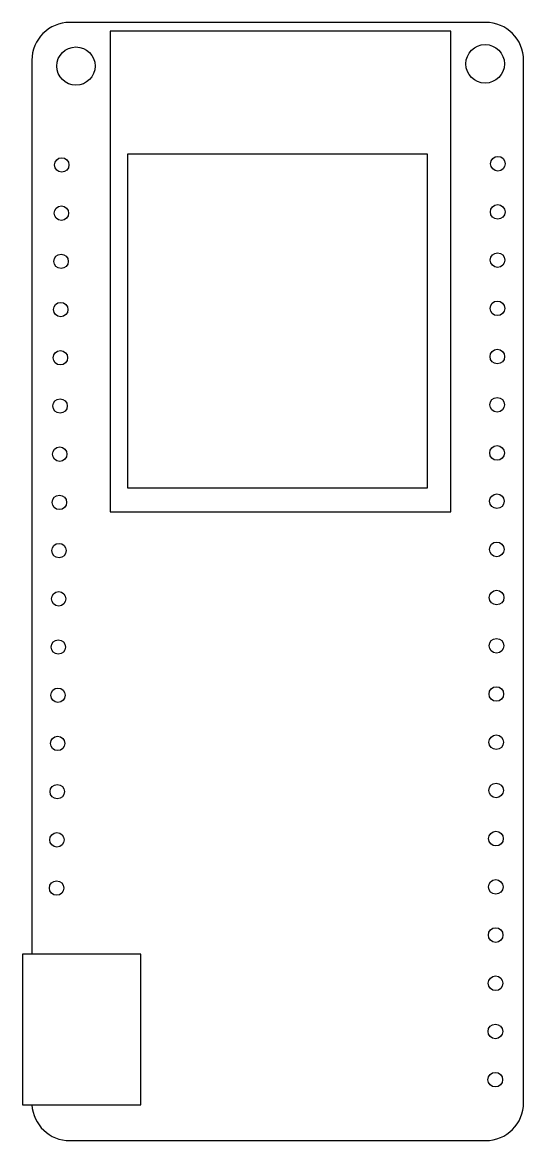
# Model space of a CAD drawing. Header units: millimetres. Extents: x 9 to 35.4, y 495.7 to 554.6.
import ezdxf

# ---------------------------------------------------------------- set-up
doc = ezdxf.new("R2010")
doc.units = ezdxf.units.MM

msp = doc.modelspace()

# ---------------------------------------------------------------- linework, layer by layer
at = {"color": 7, "linetype": 'Continuous', "lineweight": 25}
for p, q in [((33.414, 554.586), (11.532, 554.586)), ((31.586, 554.129), (13.653, 554.129)), ((13.653, 554.129), (13.653, 528.799)), ((31.586, 528.799), (31.586, 554.129)), ((9.532, 552.586), (9.532, 505.494)), ((35.414, 497.668), (35.414, 552.586)), ((30.358, 547.646), (14.567, 547.646)), ((14.567, 547.646), (14.567, 530.056)), ((30.358, 530.056), (30.358, 547.646)), ((14.567, 530.056), (30.358, 530.056)), ((13.653, 528.799), (31.586, 528.799)), ((9.034, 505.494), (9.034, 497.56)), ((15.265, 505.494), (9.034, 505.494)), ((15.265, 497.56), (15.265, 505.494)), ((9.034, 497.56), (15.265, 497.56)), ((11.532, 495.668), (33.414, 495.668))]:
    msp.add_line(p, q, dxfattribs=at)
for centre, radius in [((11.852, 552.282), 1.008), ((33.388, 552.4), 1.015), ((11.106, 547.074), 0.379), ((34.058, 547.139), 0.385), ((11.088, 544.534), 0.379), ((34.051, 544.599), 0.385), ((11.07, 541.994), 0.379), ((34.044, 542.059), 0.385), ((11.052, 539.454), 0.379), ((34.037, 539.519), 0.385), ((34.03, 536.979), 0.385), ((11.034, 536.914), 0.379), ((11.016, 534.374), 0.379), ((34.022, 534.439), 0.385), ((10.998, 531.835), 0.379), ((34.015, 531.899), 0.385), ((10.98, 529.295), 0.379), ((34.008, 529.359), 0.385), ((10.962, 526.755), 0.379), ((34.001, 526.819), 0.385), ((10.944, 524.215), 0.379), ((33.994, 524.279), 0.385), ((10.925, 521.675), 0.379), ((33.987, 521.739), 0.385), ((10.907, 519.135), 0.379), ((33.979, 519.199), 0.385), ((10.889, 516.595), 0.379), ((33.972, 516.659), 0.385), ((10.871, 514.055), 0.379), ((33.965, 514.119), 0.385), ((10.853, 511.515), 0.379), ((33.958, 511.579), 0.385), ((10.835, 508.975), 0.379), ((33.951, 509.039), 0.385), ((33.944, 506.499), 0.385), ((33.937, 503.959), 0.385), ((33.929, 501.419), 0.385), ((33.922, 498.879), 0.385)]:
    msp.add_circle(centre, radius, dxfattribs=at)
for centre, start, end in [((11.532, 552.586), 90, 180), ((33.414, 552.586), 360, 90), ((11.532, 497.668), 183.09567, 270), ((33.414, 497.668), 270, 360)]:
    msp.add_arc(centre, 2, start, end, dxfattribs=at)

doc.saveas('drawing.dxf')
